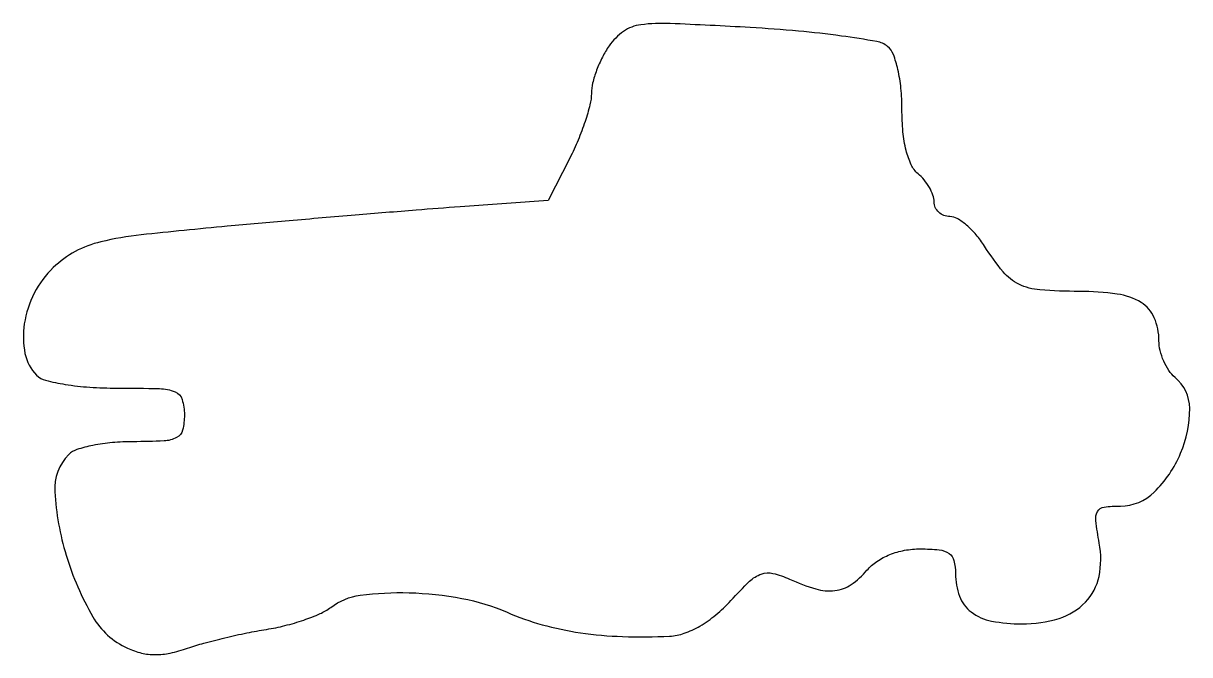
# Model space of a CAD drawing. Extents: x 0 to 109, y 0 to 59.
import ezdxf

# ---------------------------------------------------------------- set-up
doc = ezdxf.new("R2010")
doc.units = 0

msp = doc.modelspace()

# ---------------------------------------------------------------- linework, layer by layer
msp.add_lwpolyline([(54.657165, 56.920922, 0.035322), (54.022758, 55.863525, 0.027999), (53.486792, 54.643078, 0.028769), (53.117163, 53.449405, 0.060767), (53, 52.488936, -0.062227), (52.86791, 51.431684, -0.018485), (52.408296, 49.866113, -0.018236), (51.756715, 48.129702, -0.018741), (50.98569, 46.461442), (48.97138, 42.5), (40.73569, 41.909016, 0.00215), (36.646423, 41.597896, 0.00082), (30.953609, 41.130746, 0.000812), (24.77207, 40.603162, 0.000997), (19, 40.089481, 0.004183), (10.965786, 39.290512, 0.03124), (7.189951, 38.642573, 0.065705), (4.805625, 37.735213, 0.066567), (2.75, 36.243374, 0.084824), (0.977437, 33.866738, 0.079784), (0.047108, 30.985785, 0.088413), (0.111198, 28.22904, 0.147503), (1.2, 26.2, 0.134927), (2.03819, 25.723236, 0.022572), (3.867262, 25.345238, 0.022831), (6.153525, 25.085782, 0.016838), (8.7, 25, -0.006729), (12.678792, 24.946454, -0.087939), (14.12, 24.650794, -0.226273), (14.780352, 23.939073, -0.075876), (15, 22.5, -0.061329), (14.825767, 21.084866, -0.21461), (14.27, 20.380208, -0.1093), (13.095633, 20.064733, -0.011176), (10.2, 20, 0.022886), (8.274412, 19.911816, 0.026473), (6.4575, 19.6475, 0.026952), (4.965785, 19.264557, 0.120635), (4.2, 18.8, 0.21515), (2.887496, 15.329446, 0.0581), (3.956467, 9.39946, 0.057529), (6.439766, 3.675719, 0.155994), (9.677168, 0.737323, 0.048111), (10.988521, 0.286132, 0.058843), (12.275373, 0.133993, 0.052987), (13.666265, 0.281625, 0.030048), (15.299402, 0.736599, -0.016325), (16.82165, 1.206038, -0.008078), (18.781169, 1.707072, -0.008008), (20.832308, 2.161783, -0.011609), (22.657767, 2.491939, 0.02281), (24.384713, 2.844386, 0.020524), (26.135346, 3.362942, 0.021027), (27.666551, 3.95872, 0.058894), (28.657767, 4.540512, -0.130031), (31.419925, 5.675286, -0.039672), (35.970603, 5.911645, -0.039497), (40.914768, 5.383773, -0.056638), (45.122882, 4.089089, 0.035674), (48.400248, 2.928615, 0.03082), (51.973263, 2.176855, 0.02819), (55.916124, 1.823467, 0.0207), (60.306371, 1.860223, 0.072355), (61.673646, 2.12917, 0.046987), (63.138466, 2.805559, 0.042178), (64.614564, 3.838988, 0.033899), (66.01616, 5.178836, -0.016954), (67.773043, 6.97605, -0.103751), (68.868746, 7.65703, -0.148353), (69.955415, 7.716594, -0.046967), (71.506842, 7.178836, 0.034785), (73.954737, 6.26307, 0.100741), (75.747831, 6.105523, 0.12279), (77.248322, 6.666075, 0.065297), (78.732028, 8, -0.067298), (79.665519, 8.832551, -0.053232), (80.861757, 9.466845, -0.050051), (82.242432, 9.865603, -0.045317), (83.722241, 10, -0.024934), (85.485683, 9.912006, -0.128742), (86.393722, 9.574575, -0.181226), (86.853904, 8.902462, -0.060526), (87, 7.7, 0.089053), (87.380689, 5.579523, 0.142676), (88.469134, 4.113698, 0.115476), (90.369568, 3.267956, 0.047229), (93.2, 3, 0.073845), (96.670582, 3.515379, 0.128611), (99.13506, 5.028606, 0.141311), (100.399969, 7.437324, 0.097365), (100.426864, 10.538155, -0.015381), (100.098982, 12.640885, -0.162075), (100.267286, 13.482253, -0.232648), (100.876949, 13.89475, -0.034434), (102.403408, 14, 0.196829), (105.555917, 15.291027, 0.098261), (108.023057, 18.916465, 0.101775), (108.866765, 23.104873, 0.222045), (107.5, 26, -0.071804), (106.925554, 26.635845, -0.0446), (106.440625, 27.51886, -0.04386), (106.110487, 28.497347, -0.059505), (106, 29.422445, 0.10167), (105.561814, 31.555118, 0.154474), (104.335479, 32.976652, 0.105069), (102.110382, 33.771491, 0.032683), (98.55, 34.015313, -0.018194), (94.885754, 34.159816, -0.092933), (92.925417, 34.683686, -0.109716), (91.448486, 35.841873, -0.030134), (89.703849, 38.25, 0.03515), (88.925229, 39.30237, 0.039461), (88.03409, 40.192188, 0.043142), (87.16498, 40.812056, 0.134124), (86.476947, 41, -0.092146), (85.913128, 41.104797, -0.096056), (85.433853, 41.404657, -0.099388), (85.113112, 41.851963, -0.106387), (85, 42.377555, 0.086594), (84.892217, 42.995234, 0.04354), (84.559375, 43.71614, 0.041499), (84.073942, 44.421878, 0.048188), (83.5, 45, -0.112328), (82.86493, 45.827887, -0.046448), (82.394313, 47.167639, -0.038066), (82.09696, 48.911572, -0.023201), (82, 51, 0.024026), (81.905716, 52.961007, 0.031988), (81.621479, 54.721873, 0.035238), (81.198006, 56.118306, 0.129005), (80.664145, 56.863772, 0.131663), (79.650158, 57.329919, 0.008111), (76.340521, 57.83982, 0.011594), (72.326577, 58.297185, 0.008304), (67.821309, 58.629645, 0.003266), (60.358802, 59.006967, 0.043294), (57.607821, 58.889852, 0.12063), (56.010346, 58.271758, 0.087851)], format="xyb", close=True)

doc.saveas('drawing.dxf')
